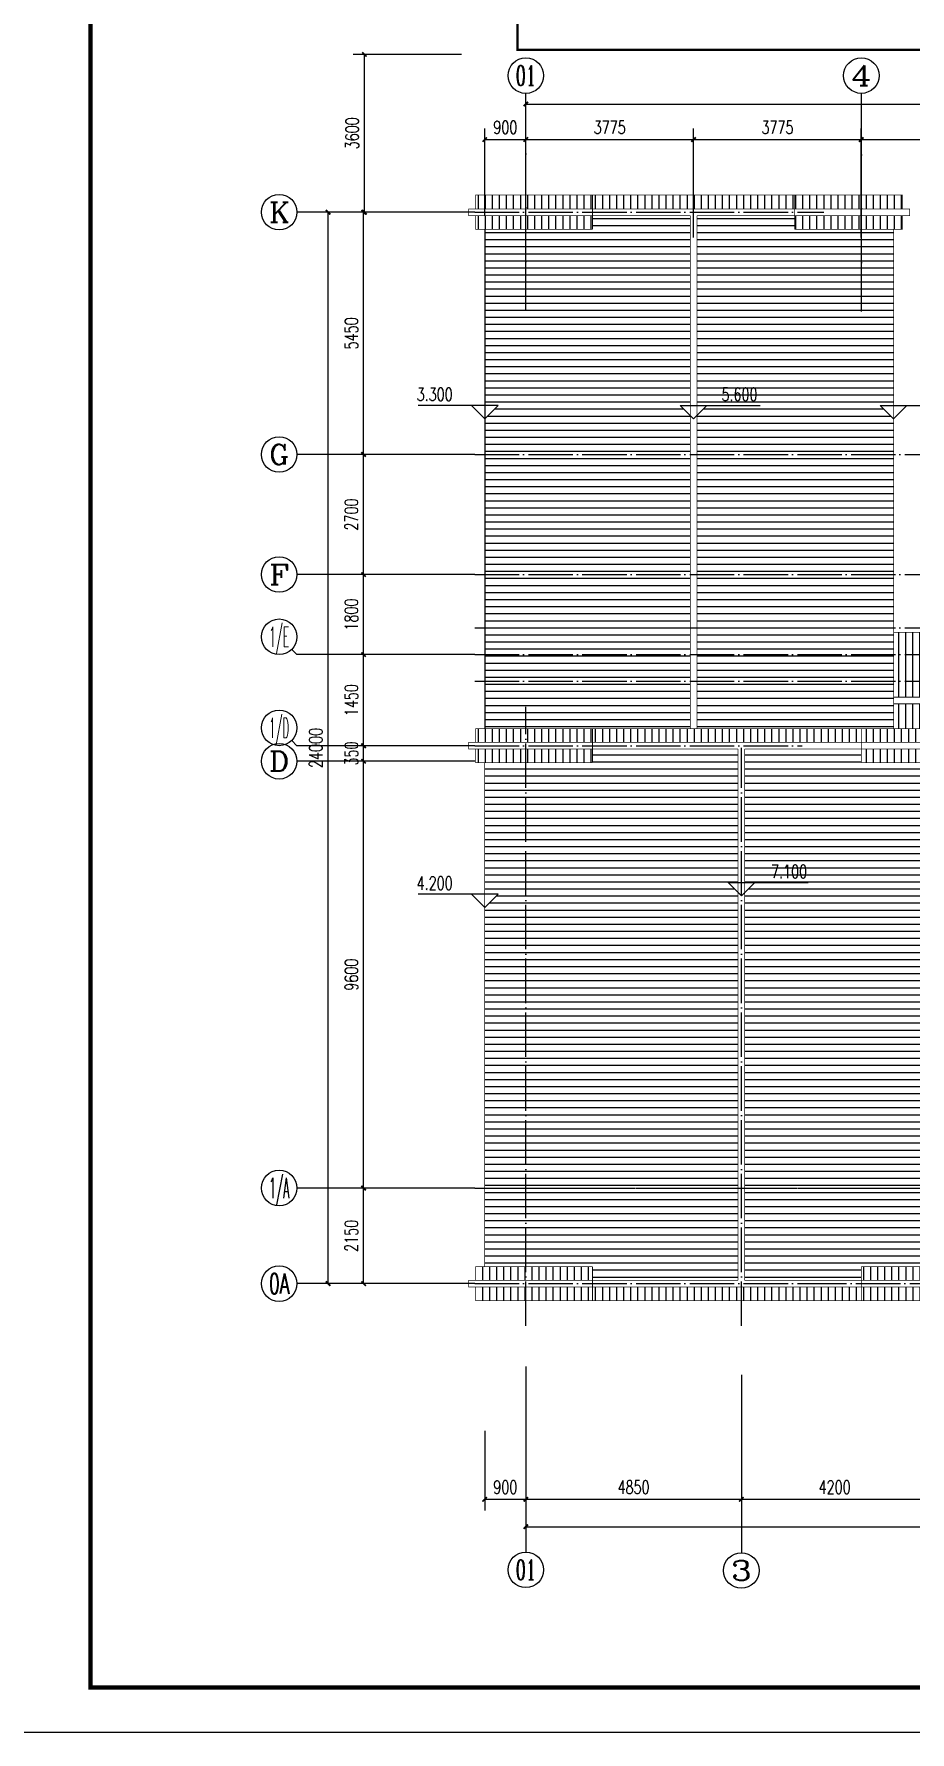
# Model space of a CAD drawing. Extents: x 8254 to 366479, y -216343 to -120021.
# Drawn here: x 246446 to 266160, y -178891 to -140697 of the extents above; entities that cross this region are included whole.
import ezdxf
from ezdxf.enums import TextEntityAlignment as Align

# ---------------------------------------------------------------- set-up
doc = ezdxf.new("R2010")
doc.units = 0
doc.header["$LTSCALE"] = 500
doc.header["$MEASUREMENT"] = 0
doc.linetypes.add('DOTE', pattern=[2.42, 2, -0.2, 0.02, -0.2])
doc.layers.get('0').update_dxf_attribs({"linetype": 'CONTINUOUS'})
doc.layers.get('Defpoints').update_dxf_attribs({"linetype": 'CONTINUOUS'})
for name, color, linetype in [('AXIS', 3, 'CONTINUOUS'), ('AXIS_TEXT', 7, 'CONTINUOUS'), ('DIM_ELEV', 3, 'CONTINUOUS'), ('DOTE', 1, 'DOTE'), ('PUB_DIM', 3, 'CONTINUOUS'), ('PUB_TITLE', 4, 'CONTINUOUS')]:
    doc.layers.add(name, color=color, linetype=linetype)
doc.styles.add('_TCH_AXIS', font='COMPLEX', dxfattribs={"bigfont": 'GBCBIG'})
doc.styles.add('_TCH_DIM', font='SIMPLEX', dxfattribs={"bigfont": 'GBCBIG'})
doc.styles.add('_TCH_DIM_T3', font='SIMPLEX', dxfattribs={"width": 0.705882, "bigfont": 'GBCBIG'})
doc.styles.add('COMPLEX', font='COMPLEX')
doc.dimstyles.new('_TCH_ARCH&&100', dxfattribs={"dimtxt": 297.5, "dimasz": 100, "dimexe": 250, "dimexo": 300, "dimgap": 126.25, "dimtad": 1, "dimlfac": 0.001, "dimzin": 0, "dimdsep": 46, "dimtxsty": '_TCH_DIM_T3', "dimblk": 'ARCHTICK', "dimcen": 0.09, "dimclrt": 7, "dimazin": 2, "dimtfac": 1, "dimtix": 1, "dimtmove": 2, "dimatfit": 3, "dimfxl": 0, "dimtolj": 1, "dimtzin": 0, "dimarcsym": 0})
pattern_1 = [(90, (74300, -78328.64), (-158.75, 1e-14), [])]
pattern_2 = [(90, (484728.45, -78328.64), (158.75, 1e-14), [])]

# ---------------------------------------------------------------- blocks, each defined once
blk = doc.blocks.new('GRTHRTH')
h = blk.add_hatch()
h.set_pattern_fill('ANSI31', color=251, scale=100, angle=45, style=0)
h.set_pattern_definition(pattern_2)
h.paths.add_polyline_path([(257514.227, -144320.327), (259014.227, -144320.327), (259014.227, -144630.327), (257514.227, -144630.327)])
h.paths.add_polyline_path([(256389.227, -144320.327), (257514.227, -144320.327), (257514.227, -144630.327), (256389.227, -144630.327)])
h.paths.add_polyline_path([(256389.227, -144780.327), (257514.227, -144780.327), (257514.227, -145090.327), (256389.227, -145090.327)])
h.paths.add_polyline_path([(257514.227, -144780.327), (259014.227, -144780.327), (259014.227, -145090.327), (257514.227, -145090.327)])
h.paths.add_polyline_path([(263564.227, -144780.327), (265064.227, -144780.327), (265064.227, -145090.327), (263564.227, -145090.327)])
h.paths.add_polyline_path([(263564.227, -144320.327), (265064.227, -144320.327), (265064.227, -144630.327), (263564.227, -144630.327)])
h.paths.add_polyline_path([(265064.227, -144320.327), (265989.227, -144320.327), (265989.227, -144630.327), (265064.227, -144630.327)])
h.paths.add_polyline_path([(265064.227, -144780.327), (265989.227, -144780.327), (265989.227, -145090.327), (265064.227, -145090.327)])
h = blk.add_hatch()
h.set_pattern_fill('ANSI31', color=251, scale=100, angle=45, style=0)
h.set_pattern_definition(pattern_1)
h.paths.add_polyline_path([(263564.227, -144320.327), (261289.227, -144320.327), (259014.227, -144320.327), (259014.227, -144630.327), (261289.227, -144630.327), (263564.227, -144630.327)])
h = blk.add_hatch()
h.set_pattern_fill('ANSI31', color=251, scale=100, angle=135, style=0)
h.set_pattern_definition([(7e-15, (484728.45, -78328.64), (1e-14, -158.75), [])])
h.paths.add_polyline_path([(256589.227, -145090.327), (257514.227, -145090.327), (257514.227, -145655.504), (256589.227, -145655.504)])
h.paths.add_polyline_path([(257514.227, -145090.327), (259014.227, -145090.327), (259014.227, -144780.327), (261214.227, -144780.327), (261214.227, -145655.504), (257514.227, -145655.504)])
h.paths.add_polyline_path([(261364.227, -144780.327), (263564.227, -144780.327), (263564.227, -145090.327), (265064.227, -145090.327), (265064.227, -145655.504), (261364.227, -145655.504)])
h.paths.add_polyline_path([(265064.227, -145090.327), (265789.227, -145090.327), (265789.227, -145655.504), (265064.227, -145655.504)])
h.paths.add_polyline_path([(261364.227, -145655.504), (265789.227, -145655.504), (265789.227, -147455.504), (261364.227, -147455.504)])
h.paths.add_polyline_path([(256589.227, -145655.504), (261214.227, -145655.504), (261214.227, -147455.504), (256589.227, -147455.504)])
h.paths.add_polyline_path([(256589.227, -147455.504), (261214.227, -147455.504), (261214.227, -149051.188), (260987.119, -149051.188), (261214.227, -149278.295), (261214.227, -150155.504), (256589.227, -150155.504), (256589.227, -149351.188), (256889.227, -149051.188), (256589.227, -149051.188)])
h.paths.add_polyline_path([(261364.227, -147455.504), (265789.227, -147455.504), (265789.227, -149051.188), (265489.227, -149051.188), (265789.227, -149351.188), (265789.227, -150155.504), (261364.227, -150155.504), (261364.227, -149274.08), (261587.119, -149051.188), (261364.227, -149051.188)])
h.paths.add_polyline_path([(261364.227, -150155.504), (265789.227, -150155.504), (265789.227, -152855.504), (261364.227, -152855.504)])
h.paths.add_polyline_path([(256589.227, -150155.504), (261214.227, -150155.504), (261214.227, -152855.504), (256589.227, -152855.504)])
h.paths.add_polyline_path([(256589.227, -152855.504), (261214.227, -152855.504), (261214.227, -155255.504), (256589.227, -155255.504)])
h.paths.add_polyline_path([(261364.227, -152855.504), (265789.227, -152855.504), (265789.227, -155255.504), (261364.227, -155255.504)])
h.paths.add_polyline_path([(261364.227, -155255.504), (265789.227, -155255.504), (265789.227, -156320.681), (262364.227, -156320.681), (261364.227, -156320.681)])
h.paths.add_polyline_path([(257514.227, -155255.504), (261214.227, -155255.504), (261214.227, -156320.681), (257514.227, -156320.681)])
h.paths.add_polyline_path([(256589.227, -155255.504), (257514.227, -155255.504), (257514.227, -156320.681), (256589.227, -156320.681)])
h.paths.add_polyline_path([(262861.494, -149025.563), (261872.744, -149025.563), (261872.744, -148579.313), (262861.494, -148579.313)], flags=24)
h = blk.add_hatch()
h.set_pattern_fill('ANSI31', color=251, scale=100, angle=45, style=0)
h.set_pattern_definition([(90, (0, -78328.64), (-158.75, 1e-14), [])])
h.paths.add_polyline_path([(269799.227, -154355.504), (270164.05, -154355.504), (270164.05, -154155.504), (265789.227, -154155.504), (265789.227, -155255.504), (269799.227, -155255.504)])
h.paths.add_polyline_path([(269799.227, -155255.504), (265789.227, -155255.504), (265789.227, -155612.364), (269799.227, -155612.364)])
h.paths.add_polyline_path([(269799.08, -155762.364), (267940.887, -155762.364, -0.360879264), (268267.127, -156155.504), (269773.865, -156155.504, 0.027378024)])
h.paths.add_polyline_path([(269773.865, -156155.504), (268267.127, -156155.504, -1), (267467.127, -156155.504, -0.360879264), (267793.367, -155762.364), (265789.227, -155762.364), (265789.227, -156320.681), (267489.227, -156320.681), (267489.227, -156630.681), (267649.227, -156630.681), (267649.227, -156780.681), (267489.227, -156780.681), (267489.227, -157090.681), (267289.227, -157090.681), (267289.227, -157219.223), (269372.371, -157219.223), (269552.233, -157039.361, 0.063534672)])
h.paths.add_polyline_path([(268370.885, -155080.504), (268370.885, -154230.504), (268820.885, -154230.504), (268820.885, -155080.504)], flags=24)
h.paths.add_polyline_path([(268967.805, -155680.504), (268967.805, -154830.504), (269417.805, -154830.504), (269417.805, -155680.504)], flags=9)
h.paths.add_polyline_path([(269446.596, -155311.645), (269446.596, -154182.512), (268856.045, -154182.512), (268856.045, -155311.645)], flags=9)
h.paths.add_polyline_path([(268370.885, -156050.504), (268370.885, -155360.504), (268820.885, -155360.504), (268820.885, -156050.504)], flags=9)
h.paths.add_polyline_path([(269511.895, -156838.196), (269511.895, -155711.582), (268921.344, -155711.582), (268921.344, -156838.196)], flags=9)
h.paths.add_polyline_path([(268370.885, -156875.504), (268370.885, -156185.504), (268820.885, -156185.504), (268820.885, -156875.504)], flags=24)
h = blk.add_hatch()
h.set_pattern_fill('ANSI31', color=251, scale=100, angle=45, style=0)
h.set_pattern_definition(pattern_2)
h.paths.add_polyline_path([(265064.227, -156320.681), (267489.227, -156320.681), (267489.227, -156630.681), (265064.227, -156630.681)])
h.paths.add_polyline_path([(265064.227, -156780.681), (266564.227, -156780.681), (266564.227, -157090.681), (265064.227, -157090.681)])
h.paths.add_polyline_path([(266564.227, -156780.681), (267489.227, -156780.681), (267489.227, -157090.681), (266564.227, -157090.681)])
h.paths.add_polyline_path([(257514.227, -156780.681), (259014.227, -156780.681), (259014.227, -157090.681), (257514.227, -157090.681)])
h.paths.add_polyline_path([(256389.227, -156780.681), (257514.227, -156780.681), (257514.227, -157090.681), (256389.227, -157090.681)])
h.paths.add_polyline_path([(256389.227, -156320.681), (257514.227, -156320.681), (257514.227, -156630.681), (256389.227, -156630.681)])
h.paths.add_polyline_path([(257514.227, -156320.681), (259014.227, -156320.681), (259014.227, -156630.681), (257514.227, -156630.681)])
h = blk.add_hatch()
h.set_pattern_fill('ANSI31', color=251, scale=100, angle=45, style=0)
h.set_pattern_definition(pattern_1)
h.paths.add_polyline_path([(265064.227, -156320.681), (262364.227, -156320.681), (259014.227, -156320.681), (259014.227, -156630.681), (262364.227, -156630.681), (265064.227, -156630.681)])
h.paths.add_polyline_path([(265064.227, -168880.327), (262364.227, -168880.327), (262364.227, -169190.327), (265064.227, -169190.327)])
h.paths.add_polyline_path([(262364.227, -168880.327), (259014.227, -168880.327), (259014.227, -169190.327), (262364.227, -169190.327)])
h = blk.add_hatch()
h.set_pattern_fill('ANSI31', color=251, scale=100, angle=135, style=0)
h.set_pattern_definition([(180, (74300, -78328.64), (-1e-14, -158.75), [])])
h.paths.add_polyline_path([(257514.227, -157090.681), (256589.227, -157090.681), (256589.227, -160048.137), (256889.227, -160048.137), (256589.227, -160348.137), (256589.227, -166655.504), (257514.227, -166655.504)])
h.paths.add_polyline_path([(257514.227, -166655.504), (256589.227, -166655.504), (256589.227, -168420.327), (257514.227, -168420.327)])
h.paths.add_polyline_path([(262289.227, -166655.504), (257514.227, -166655.504), (257514.227, -168420.327), (259014.227, -168420.327), (259014.227, -168730.327), (262289.227, -168730.327)])
h.paths.add_polyline_path([(262289.227, -160010.116), (262064.227, -159785.116), (262289.227, -159785.116), (262289.227, -156780.681), (259014.227, -156780.681), (259014.227, -157090.681), (257514.227, -157090.681), (257514.227, -166655.504), (262289.227, -166655.504)])
h.paths.add_polyline_path([(266564.227, -166655.504), (262439.227, -166655.504), (262439.227, -168730.327), (265064.227, -168730.327), (265064.227, -168420.327), (266564.227, -168420.327)])
h.paths.add_polyline_path([(266564.227, -157090.681), (265064.227, -157090.681), (265064.227, -156780.681), (262439.227, -156780.681), (262439.227, -159785.116), (262664.227, -159785.116), (262439.227, -160010.116), (262439.227, -166655.504), (266564.227, -166655.504)])
h.paths.add_polyline_path([(267289.227, -166655.504), (266564.227, -166655.504), (266564.227, -168420.327), (267289.227, -168420.327)])
h.paths.add_polyline_path([(267289.227, -160348.137), (266989.227, -160048.137), (267289.227, -160048.137), (267289.227, -157090.681), (266564.227, -157090.681), (266564.227, -166655.504), (267289.227, -166655.504)])
h.paths.add_polyline_path([(262949.852, -159759.491), (263938.602, -159759.491), (263938.602, -159313.241), (262949.852, -159313.241)], flags=24)
h = blk.add_hatch()
h.set_pattern_fill('ANSI31', color=251, scale=100, angle=45, style=0)
h.set_pattern_definition(pattern_1)
h.paths.add_polyline_path([(259014.227, -168880.327), (257514.227, -168880.327), (257514.227, -169190.327), (259014.227, -169190.327)])
h.paths.add_polyline_path([(259014.227, -168420.327), (257514.227, -168420.327), (257514.227, -168730.327), (259014.227, -168730.327)])
h.paths.add_polyline_path([(257514.227, -168420.327), (256389.227, -168420.327), (256389.227, -168730.327), (257514.227, -168730.327)])
h.paths.add_polyline_path([(257514.227, -168880.327), (256389.227, -168880.327), (256389.227, -169190.327), (257514.227, -169190.327)])
h.paths.add_polyline_path([(266564.227, -168880.327), (265064.227, -168880.327), (265064.227, -169190.327), (266564.227, -169190.327)])
h.paths.add_polyline_path([(266564.227, -168420.327), (265064.227, -168420.327), (265064.227, -168730.327), (266564.227, -168730.327)])
h.paths.add_polyline_path([(267489.227, -168420.327), (266564.227, -168420.327), (266564.227, -168730.327), (267489.227, -168730.327)])
h.paths.add_polyline_path([(267489.227, -168880.327), (266564.227, -168880.327), (266564.227, -169190.327), (267489.227, -169190.327)])
at = {"color": 251}
blk.add_line((256589.227, -145090.327), (256589.227, -156320.681), dxfattribs=at)
for points, const_width in [([(301699.227, -138904.538), (301699.227, -141055.504), (257329.227, -141055.504), (257329.227, -138904.538)], 50), ([(259014.227, -145090.327), (256389.227, -145090.327), (256389.227, -144780.327), (256229.227, -144780.327), (256229.227, -144630.327), (256389.227, -144630.327), (256389.227, -144320.327), (261289.227, -144320.327)], 15), ([(259014.227, -145090.327), (259014.227, -144320.327)], 20), ([(263564.227, -145090.327), (265989.227, -145090.327), (265989.227, -144780.327), (266149.227, -144780.327), (266149.227, -144630.327), (265989.227, -144630.327), (265989.227, -144320.327), (261289.227, -144320.327)], 15), ([(263564.227, -145090.327), (263564.227, -144320.327)], 20), ([(256389.227, -144630.327), (261289.227, -144630.327)], 15), ([(265989.227, -144630.327), (261289.227, -144630.327)], 15), ([(256389.227, -144780.327), (261214.227, -144780.327)], 15), ([(256589.227, -156320.681), (256589.227, -145090.327)], 15), ([(261214.227, -156320.681), (261214.227, -144780.327)], 15), ([(265989.227, -144780.327), (261364.227, -144780.327)], 15), ([(261364.227, -156320.681), (261364.227, -144780.327)], 15), ([(265789.227, -156320.681), (265789.227, -145090.327)], 15), ([(270164.05, -154155.504), (265789.227, -154155.504)], 20), ([(269799.227, -155612.364), (265789.227, -155612.364)], 20), ([(269799.227, -155762.364), (265789.227, -155762.364)], 20), ([(262364.227, -156320.681), (256389.227, -156320.681), (256389.227, -156630.681), (256229.227, -156630.681), (256229.227, -156780.681), (256389.227, -156780.681), (256389.227, -157090.681), (259014.227, -157090.681)], 15), ([(259014.227, -157090.681), (259014.227, -156320.681)], 20), ([(262364.227, -156320.681), (267489.227, -156320.681), (267489.227, -156630.681), (267649.227, -156630.681), (267649.227, -156780.681), (267489.227, -156780.681), (267489.227, -157090.681), (265064.227, -157090.681)], 15), ([(265064.227, -157090.681), (265064.227, -156320.681)], 20), ([(256389.227, -156630.681), (262364.227, -156630.681)], 15), ([(256389.227, -156780.681), (262289.227, -156780.681)], 15), ([(262289.227, -156780.681), (262289.227, -168730.327)], 15), ([(267489.227, -156630.681), (262364.227, -156630.681)], 15), ([(262439.227, -156780.681), (262439.227, -168730.327)], 15), ([(267489.227, -156780.681), (262439.227, -156780.681)], 15), ([(256589.227, -168420.327), (256589.227, -157090.327)], 15), ([(262364.227, -169190.327), (256389.227, -169190.327), (256389.227, -168880.327), (256229.227, -168880.327), (256229.227, -168730.327), (256389.227, -168730.327), (256389.227, -168420.327), (259014.227, -168420.327)], 15), ([(259014.227, -168420.327), (259014.227, -169190.327)], 20), ([(262364.227, -169190.327), (267489.227, -169190.327), (267489.227, -168880.327), (267649.227, -168880.327), (267649.227, -168730.327), (267489.227, -168730.327), (267489.227, -168420.327), (265064.227, -168420.327)], 15), ([(265064.227, -168420.327), (265064.227, -169190.327)], 20), ([(256389.227, -168730.327), (262289.227, -168730.327)], 15), ([(267489.227, -168730.327), (262439.227, -168730.327)], 15), ([(256389.227, -168880.327), (262364.227, -168880.327)], 15), ([(267489.227, -168880.327), (262364.227, -168880.327)], 15)]:
    blk.add_lwpolyline(points, dxfattribs=dict(at, const_width=const_width))
at = {"layer": 'DIM_ELEV', "color": 251}
for p, q in [((256889.227, -149051.188), (255089.227, -149051.188)), ((256589.227, -149351.188), (256289.227, -149051.188)), ((256589.227, -149351.188), (256889.227, -149051.188)), ((261287.119, -149351.188), (260987.119, -149051.188)), ((260987.119, -149051.188), (262787.119, -149051.188)), ((261287.119, -149351.188), (261587.119, -149051.188)), ((265789.227, -149351.188), (265489.227, -149051.188)), ((265489.227, -149051.188), (267289.227, -149051.188)), ((265789.227, -149351.188), (266089.227, -149051.188)), ((262364.227, -160085.116), (262064.227, -159785.116)), ((262064.227, -159785.116), (263864.227, -159785.116)), ((262364.227, -160085.116), (262664.227, -159785.116)), ((256889.227, -160048.137), (255089.227, -160048.137)), ((256589.227, -160348.137), (256289.227, -160048.137)), ((256589.227, -160348.137), (256889.227, -160048.137))]:
    blk.add_line(p, q, dxfattribs=at)
at = {"layer": 'DOTE', "color": 251}
for p, q in [((257514.227, -146911.629), (257514.227, -143155.504)), ((265064.227, -146936.145), (265064.227, -143155.504)), ((256364.227, -144705.504), (264220.518, -144705.504)), ((256364.227, -150155.504), (274264.227, -150155.504)), ((256364.227, -152855.504), (287983.624, -152855.504)), ((256364.227, -154055.504), (287983.624, -154055.504)), ((256364.227, -154655.504), (267565.999, -154655.504)), ((256364.227, -155255.504), (287983.624, -155255.504)), ((257514.227, -169755.504), (257514.227, -155833.211)), ((256364.227, -156705.504), (263733.644, -156705.504)), ((262364.227, -169755.504), (262364.227, -156755.504)), ((256364.227, -166655.504), (302964.227, -166655.504)), ((256564.227, -166655.504), (302764.227, -166655.504)), ((256364.227, -168805.504), (263733.644, -168805.504)), ((263733.644, -168805.504), (302964.227, -168805.504))]:
    blk.add_line(p, q, dxfattribs=at)
at = {"layer": 'DIM_ELEV', "color": 7, "style": '_TCH_DIM', "width": 0.705882}
for s, p in [('3.300', (255059.227, -148951.088)), ('5.600', (261917.119, -148951.088)), ('4.200', (255059.227, -159948.037)), ('7.100', (263034.227, -159685.016))]:
    blk.add_text(s, height=297.5, dxfattribs=at).set_placement(p)
blk = doc.blocks.new('_ArchTick')
at = {"color": 0, "linetype": 'ByBlock', "const_width": 0.4}
blk.add_lwpolyline([(-0.5, -0.5), (0.5, 0.5)], dxfattribs=at)
blk = doc.blocks.new('*D67')
at = {"layer": 'Defpoints', "color": 0}
for p in [(256589, -171820), (257514, -171820), (257514, -173657)]:
    blk.add_point(p, dxfattribs=at)
at = {"layer": 'PUB_DIM', "color": 0, "lineweight": -2}
for p, q in [((256589, -172120), (256589, -173907)), ((257514, -172120), (257514, -173907)), ((256589, -173657), (257514, -173657))]:
    blk.add_line(p, q, dxfattribs=at)
at = {"layer": 'PUB_DIM', "color": 0, "lineweight": -2, "xscale": 100, "yscale": 100, "zscale": 100, "rotation": 180}
blk.add_blockref('_ArchTick', (256589, -173657), dxfattribs=at)
at = {"layer": 'PUB_DIM', "color": 0, "lineweight": -2, "xscale": 100, "yscale": 100, "zscale": 100}
blk.add_blockref('_ArchTick', (257514, -173657), dxfattribs=at)
at = {"layer": 'PUB_DIM', "color": 7, "insert": (257052, -173382), "char_height": 297.5, "attachment_point": 5, "style": '_TCH_DIM_T3'}
blk.add_mtext('\\A1;900', dxfattribs=at)
blk = doc.blocks.new('*D68')
at = {"layer": 'AXIS', "color": 0, "lineweight": -2}
for p, q in [((257514, -170857), (257514, -173907)), ((262364, -170857), (262364, -173907)), ((257514, -173657), (262364, -173657))]:
    blk.add_line(p, q, dxfattribs=at)
at = {"layer": 'Defpoints', "color": 0}
for p in [(257514, -170557), (262364, -170557), (262364, -173657)]:
    blk.add_point(p, dxfattribs=at)
at = {"layer": 'AXIS', "color": 0, "lineweight": -2, "xscale": 100, "yscale": 100, "zscale": 100, "rotation": 180}
blk.add_blockref('_ArchTick', (257514, -173657), dxfattribs=at)
at = {"layer": 'AXIS', "color": 0, "lineweight": -2, "xscale": 100, "yscale": 100, "zscale": 100}
blk.add_blockref('_ArchTick', (262364, -173657), dxfattribs=at)
at = {"layer": 'AXIS', "color": 7, "insert": (259939, -173382), "char_height": 297.5, "attachment_point": 5, "style": '_TCH_DIM_T3'}
blk.add_mtext('\\A1;4850', dxfattribs=at)
blk = doc.blocks.new('*D69')
at = {"layer": 'AXIS', "color": 0, "lineweight": -2}
for p, q in [((262364, -170857), (262364, -173907)), ((266564, -170857), (266564, -173907)), ((262364, -173657), (266564, -173657))]:
    blk.add_line(p, q, dxfattribs=at)
at = {"layer": 'Defpoints', "color": 0}
for p in [(262364, -170557), (266564, -170557), (266564, -173657)]:
    blk.add_point(p, dxfattribs=at)
at = {"layer": 'AXIS', "color": 0, "lineweight": -2, "xscale": 100, "yscale": 100, "zscale": 100, "rotation": 180}
blk.add_blockref('_ArchTick', (262364, -173657), dxfattribs=at)
at = {"layer": 'AXIS', "color": 0, "lineweight": -2, "xscale": 100, "yscale": 100, "zscale": 100}
blk.add_blockref('_ArchTick', (266564, -173657), dxfattribs=at)
at = {"layer": 'AXIS', "color": 7, "insert": (264464, -173382), "char_height": 297.5, "attachment_point": 5, "style": '_TCH_DIM_T3'}
blk.add_mtext('\\A1;4200', dxfattribs=at)
blk = doc.blocks.new('*D75')
at = {"layer": 'AXIS', "color": 0, "lineweight": -2}
for p, q in [((257514, -170672), (257514, -174522)), ((301514, -170672), (301514, -174522)), ((257514, -174272), (301514, -174272))]:
    blk.add_line(p, q, dxfattribs=at)
at = {"layer": 'Defpoints', "color": 0}
for p in [(257514, -170372), (301514, -170372), (301514, -174272)]:
    blk.add_point(p, dxfattribs=at)
at = {"layer": 'AXIS', "color": 0, "lineweight": -2, "xscale": 100, "yscale": 100, "zscale": 100, "rotation": 180}
blk.add_blockref('_ArchTick', (257514, -174272), dxfattribs=at)
at = {"layer": 'AXIS', "color": 0, "lineweight": -2, "xscale": 100, "yscale": 100, "zscale": 100}
blk.add_blockref('_ArchTick', (301514, -174272), dxfattribs=at)
at = {"layer": 'AXIS', "color": 7, "insert": (279514, -173997), "char_height": 297.5, "attachment_point": 5, "style": '_TCH_DIM_T3'}
blk.add_mtext('\\A1;44000', dxfattribs=at)
blk = doc.blocks.new('*D111')
at = {"layer": 'Defpoints', "color": 0}
for p in [(257514, -143072), (256589, -145090), (257514, -145090)]:
    blk.add_point(p, dxfattribs=at)
at = {"layer": 'PUB_DIM', "color": 0, "lineweight": -2}
for p, q in [((256589, -144790), (256589, -142822)), ((257514, -144790), (257514, -142822)), ((256589, -143072), (257514, -143072))]:
    blk.add_line(p, q, dxfattribs=at)
at = {"layer": 'PUB_DIM', "color": 0, "lineweight": -2, "xscale": 100, "yscale": 100, "zscale": 100, "rotation": 180}
blk.add_blockref('_ArchTick', (256589, -143072), dxfattribs=at)
at = {"layer": 'PUB_DIM', "color": 0, "lineweight": -2, "xscale": 100, "yscale": 100, "zscale": 100}
blk.add_blockref('_ArchTick', (257514, -143072), dxfattribs=at)
at = {"layer": 'PUB_DIM', "color": 7, "insert": (257052, -142797), "char_height": 297.5, "attachment_point": 5, "style": '_TCH_DIM_T3'}
blk.add_mtext('\\A1;900', dxfattribs=at)
blk = doc.blocks.new('*D113')
at = {"layer": 'Defpoints', "color": 0}
for p in [(253065, -144706), (255322, -144706), (255322, -168806)]:
    blk.add_point(p, dxfattribs=at)
at = {"layer": 'PUB_DIM', "color": 0, "lineweight": -2}
for p, q in [((255022, -144706), (252815, -144706)), ((253065, -168806), (253065, -144706)), ((255022, -168806), (252815, -168806))]:
    blk.add_line(p, q, dxfattribs=at)
at = {"layer": 'PUB_DIM', "color": 0, "lineweight": -2, "xscale": 100, "yscale": 100, "zscale": 100}
for p, rotation in [((253065, -144706), 90), ((253065, -168806), 270)]:
    blk.add_blockref('_ArchTick', p, dxfattribs=dict(at, rotation=rotation))
at = {"layer": 'PUB_DIM', "color": 7, "insert": (252790, -156756), "char_height": 297.5, "attachment_point": 5, "rotation": 90, "style": '_TCH_DIM_T3'}
blk.add_mtext('\\A1;24000', dxfattribs=at)
blk = doc.blocks.new('*D114')
at = {"layer": 'Defpoints', "color": 0}
for p in [(253883, -141156), (256364, -141156), (256364, -144706)]:
    blk.add_point(p, dxfattribs=at)
at = {"layer": 'PUB_DIM', "color": 0, "lineweight": -2}
for p, q in [((256064, -141156), (253633, -141156)), ((253883, -144706), (253883, -141156)), ((256064, -144706), (253633, -144706))]:
    blk.add_line(p, q, dxfattribs=at)
at = {"layer": 'PUB_DIM', "color": 0, "lineweight": -2, "xscale": 100, "yscale": 100, "zscale": 100}
for p, rotation in [((253883, -141156), 90), ((253883, -144706), 270)]:
    blk.add_blockref('_ArchTick', p, dxfattribs=dict(at, rotation=rotation))
at = {"layer": 'PUB_DIM', "color": 7, "insert": (253608, -142931), "char_height": 297.5, "attachment_point": 5, "rotation": 90, "style": '_TCH_DIM_T3'}
blk.add_mtext('\\A1;3600', dxfattribs=at)
blk = doc.blocks.new('*D115')
at = {"layer": 'AXIS', "color": 0, "lineweight": -2}
for p, q in [((257514, -145272), (257514, -142822)), ((261290, -145272), (261290, -142822)), ((257514, -143072), (261290, -143072))]:
    blk.add_line(p, q, dxfattribs=at)
at = {"layer": 'Defpoints', "color": 0}
for p in [(261290, -143072), (257514, -145572), (261290, -145572)]:
    blk.add_point(p, dxfattribs=at)
at = {"layer": 'AXIS', "color": 0, "lineweight": -2, "xscale": 100, "yscale": 100, "zscale": 100, "rotation": 180}
blk.add_blockref('_ArchTick', (257514, -143072), dxfattribs=at)
at = {"layer": 'AXIS', "color": 0, "lineweight": -2, "xscale": 100, "yscale": 100, "zscale": 100}
blk.add_blockref('_ArchTick', (261290, -143072), dxfattribs=at)
at = {"layer": 'AXIS', "color": 7, "insert": (259402, -142797), "char_height": 297.5, "attachment_point": 5, "style": '_TCH_DIM_T3'}
blk.add_mtext('\\A1;3775', dxfattribs=at)
blk = doc.blocks.new('*D116')
at = {"layer": 'AXIS', "color": 0, "lineweight": -2}
for p, q in [((261290, -145272), (261290, -142822)), ((265064, -145272), (265064, -142822)), ((261290, -143072), (265064, -143072))]:
    blk.add_line(p, q, dxfattribs=at)
at = {"layer": 'Defpoints', "color": 0}
for p in [(265064, -143072), (261290, -145572), (265064, -145572)]:
    blk.add_point(p, dxfattribs=at)
at = {"layer": 'AXIS', "color": 0, "lineweight": -2, "xscale": 100, "yscale": 100, "zscale": 100, "rotation": 180}
blk.add_blockref('_ArchTick', (261290, -143072), dxfattribs=at)
at = {"layer": 'AXIS', "color": 0, "lineweight": -2, "xscale": 100, "yscale": 100, "zscale": 100}
blk.add_blockref('_ArchTick', (265064, -143072), dxfattribs=at)
at = {"layer": 'AXIS', "color": 7, "insert": (263177, -142797), "char_height": 297.5, "attachment_point": 5, "style": '_TCH_DIM_T3'}
blk.add_mtext('\\A1;3775', dxfattribs=at)
blk = doc.blocks.new('*D117')
at = {"layer": 'AXIS', "color": 0, "lineweight": -2}
for p, q in [((265064, -145272), (265064, -142822)), ((270549, -145272), (270549, -142822)), ((265064, -143072), (270549, -143072))]:
    blk.add_line(p, q, dxfattribs=at)
at = {"layer": 'Defpoints', "color": 0}
for p in [(270549, -143072), (265064, -145572), (270549, -145572)]:
    blk.add_point(p, dxfattribs=at)
at = {"layer": 'AXIS', "color": 0, "lineweight": -2, "xscale": 100, "yscale": 100, "zscale": 100, "rotation": 180}
blk.add_blockref('_ArchTick', (265064, -143072), dxfattribs=at)
at = {"layer": 'AXIS', "color": 0, "lineweight": -2, "xscale": 100, "yscale": 100, "zscale": 100}
blk.add_blockref('_ArchTick', (270549, -143072), dxfattribs=at)
at = {"layer": 'AXIS', "color": 7, "insert": (267807, -142797), "char_height": 297.5, "attachment_point": 5, "style": '_TCH_DIM_T3'}
blk.add_mtext('\\A1;5600', dxfattribs=at)
blk = doc.blocks.new('*D126')
at = {"layer": 'AXIS', "color": 0, "lineweight": -2}
for p, q in [((257514, -145272), (257514, -142022)), ((301514, -145272), (301514, -142022)), ((257514, -142272), (301514, -142272))]:
    blk.add_line(p, q, dxfattribs=at)
at = {"layer": 'Defpoints', "color": 0}
for p in [(301514, -142272), (257514, -145572), (301514, -145572)]:
    blk.add_point(p, dxfattribs=at)
at = {"layer": 'AXIS', "color": 0, "lineweight": -2, "xscale": 100, "yscale": 100, "zscale": 100, "rotation": 180}
blk.add_blockref('_ArchTick', (257514, -142272), dxfattribs=at)
at = {"layer": 'AXIS', "color": 0, "lineweight": -2, "xscale": 100, "yscale": 100, "zscale": 100}
blk.add_blockref('_ArchTick', (301514, -142272), dxfattribs=at)
at = {"layer": 'AXIS', "color": 7, "insert": (279514, -141997), "char_height": 297.5, "attachment_point": 5, "style": '_TCH_DIM_T3'}
blk.add_mtext('\\A1;44000', dxfattribs=at)
blk = doc.blocks.new('*D127')
at = {"layer": 'AXIS', "color": 0, "lineweight": -2}
for p, q in [((256064, -166656), (253614, -166656)), ((253864, -168806), (253864, -166656)), ((256064, -168806), (253614, -168806))]:
    blk.add_line(p, q, dxfattribs=at)
at = {"layer": 'Defpoints', "color": 0}
for p in [(253864, -166656), (256364, -166656), (256364, -168806)]:
    blk.add_point(p, dxfattribs=at)
at = {"layer": 'AXIS', "color": 0, "lineweight": -2, "xscale": 100, "yscale": 100, "zscale": 100}
for p, rotation in [((253864, -166656), 90), ((253864, -168806), 270)]:
    blk.add_blockref('_ArchTick', p, dxfattribs=dict(at, rotation=rotation))
at = {"layer": 'AXIS', "color": 7, "insert": (253589, -167731), "char_height": 297.5, "attachment_point": 5, "rotation": 90, "style": '_TCH_DIM_T3'}
blk.add_mtext('\\A1;2150', dxfattribs=at)
blk = doc.blocks.new('*D128')
at = {"layer": 'AXIS', "color": 0, "lineweight": -2}
for p, q in [((256064, -157056), (253614, -157056)), ((253864, -166656), (253864, -157056)), ((256064, -166656), (253614, -166656))]:
    blk.add_line(p, q, dxfattribs=at)
at = {"layer": 'Defpoints', "color": 0}
for p in [(253864, -157056), (256364, -157056), (256364, -166656)]:
    blk.add_point(p, dxfattribs=at)
at = {"layer": 'AXIS', "color": 0, "lineweight": -2, "xscale": 100, "yscale": 100, "zscale": 100}
for p, rotation in [((253864, -157056), 90), ((253864, -166656), 270)]:
    blk.add_blockref('_ArchTick', p, dxfattribs=dict(at, rotation=rotation))
at = {"layer": 'AXIS', "color": 7, "insert": (253589, -161856), "char_height": 297.5, "attachment_point": 5, "rotation": 90, "style": '_TCH_DIM_T3'}
blk.add_mtext('\\A1;9600', dxfattribs=at)
blk = doc.blocks.new('*D129')
at = {"layer": 'AXIS', "color": 0, "lineweight": -2}
for p, q in [((256064, -156706), (253614, -156706)), ((253864, -157056), (253864, -156706)), ((256064, -157056), (253614, -157056))]:
    blk.add_line(p, q, dxfattribs=at)
at = {"layer": 'Defpoints', "color": 0}
for p in [(253864, -156706), (256364, -156706), (256364, -157056)]:
    blk.add_point(p, dxfattribs=at)
at = {"layer": 'AXIS', "color": 0, "lineweight": -2, "xscale": 100, "yscale": 100, "zscale": 100}
for p, rotation in [((253864, -156706), 90), ((253864, -157056), 270)]:
    blk.add_blockref('_ArchTick', p, dxfattribs=dict(at, rotation=rotation))
at = {"layer": 'AXIS', "color": 7, "insert": (253589, -156881), "char_height": 297.5, "attachment_point": 5, "rotation": 90, "style": '_TCH_DIM_T3'}
blk.add_mtext('\\A1;350', dxfattribs=at)
blk = doc.blocks.new('*D130')
at = {"layer": 'AXIS', "color": 0, "lineweight": -2}
for p, q in [((256064, -154656), (253614, -154656)), ((253864, -156706), (253864, -154656)), ((256064, -156706), (253614, -156706))]:
    blk.add_line(p, q, dxfattribs=at)
at = {"layer": 'Defpoints', "color": 0}
for p in [(253864, -154656), (256364, -154656), (256364, -156706)]:
    blk.add_point(p, dxfattribs=at)
at = {"layer": 'AXIS', "color": 0, "lineweight": -2, "xscale": 100, "yscale": 100, "zscale": 100}
for p, rotation in [((253864, -154656), 90), ((253864, -156706), 270)]:
    blk.add_blockref('_ArchTick', p, dxfattribs=dict(at, rotation=rotation))
at = {"layer": 'AXIS', "color": 7, "insert": (253589, -155681), "char_height": 297.5, "attachment_point": 5, "rotation": 90, "style": '_TCH_DIM_T3'}
blk.add_mtext('\\A1;1450', dxfattribs=at)
blk = doc.blocks.new('*D131')
at = {"layer": 'AXIS', "color": 0, "lineweight": -2}
for p, q in [((256064, -152856), (253614, -152856)), ((253864, -154656), (253864, -152856)), ((256064, -154656), (253614, -154656))]:
    blk.add_line(p, q, dxfattribs=at)
at = {"layer": 'Defpoints', "color": 0}
for p in [(253864, -152856), (256364, -152856), (256364, -154656)]:
    blk.add_point(p, dxfattribs=at)
at = {"layer": 'AXIS', "color": 0, "lineweight": -2, "xscale": 100, "yscale": 100, "zscale": 100}
for p, rotation in [((253864, -152856), 90), ((253864, -154656), 270)]:
    blk.add_blockref('_ArchTick', p, dxfattribs=dict(at, rotation=rotation))
at = {"layer": 'AXIS', "color": 7, "insert": (253589, -153756), "char_height": 297.5, "attachment_point": 5, "rotation": 90, "style": '_TCH_DIM_T3'}
blk.add_mtext('\\A1;1800', dxfattribs=at)
blk = doc.blocks.new('*D132')
at = {"layer": 'AXIS', "color": 0, "lineweight": -2}
for p, q in [((256064, -150156), (253614, -150156)), ((253864, -152856), (253864, -150156)), ((256064, -152856), (253614, -152856))]:
    blk.add_line(p, q, dxfattribs=at)
at = {"layer": 'Defpoints', "color": 0}
for p in [(253864, -150156), (256364, -150156), (256364, -152856)]:
    blk.add_point(p, dxfattribs=at)
at = {"layer": 'AXIS', "color": 0, "lineweight": -2, "xscale": 100, "yscale": 100, "zscale": 100}
for p, rotation in [((253864, -150156), 90), ((253864, -152856), 270)]:
    blk.add_blockref('_ArchTick', p, dxfattribs=dict(at, rotation=rotation))
at = {"layer": 'AXIS', "color": 7, "insert": (253589, -151506), "char_height": 297.5, "attachment_point": 5, "rotation": 90, "style": '_TCH_DIM_T3'}
blk.add_mtext('\\A1;2700', dxfattribs=at)
blk = doc.blocks.new('*D133')
at = {"layer": 'AXIS', "color": 0, "lineweight": -2}
for p, q in [((256064, -144706), (253614, -144706)), ((253864, -150156), (253864, -144706)), ((256064, -150156), (253614, -150156))]:
    blk.add_line(p, q, dxfattribs=at)
at = {"layer": 'Defpoints', "color": 0}
for p in [(253864, -144706), (256364, -144706), (256364, -150156)]:
    blk.add_point(p, dxfattribs=at)
at = {"layer": 'AXIS', "color": 0, "lineweight": -2, "xscale": 100, "yscale": 100, "zscale": 100}
for p, rotation in [((253864, -144706), 90), ((253864, -150156), 270)]:
    blk.add_blockref('_ArchTick', p, dxfattribs=dict(at, rotation=rotation))
at = {"layer": 'AXIS', "color": 7, "insert": (253589, -147431), "char_height": 297.5, "attachment_point": 5, "rotation": 90, "style": '_TCH_DIM_T3'}
blk.add_mtext('\\A1;5450', dxfattribs=at)
blk = doc.blocks.new('_AXISO')
blk.add_circle((0, 0), 0.5)
at = {"layer": 'AXIS_TEXT', "style": 'COMPLEX', "width": 1.041667}
blk.add_attdef('A', text='', height=0.56, dxfattribs=at).set_placement((-0.25, -0.28), (0.25, -0.28), align=Align.FIT)

msp = doc.modelspace()

# ---------------------------------------------------------------- linework, layer by layer
at = {"layer": 'AXIS'}
for p, q in [((257514.227, -146033.154), (257514.227, -142033.154)), ((265064.227, -146033.154), (265064.227, -142033.154)), ((256364.227, -144705.504), (252364.227, -144705.504)), ((256364.227, -150155.504), (252364.227, -150155.504)), ((256364.227, -152855.504), (252364.227, -152855.504)), ((252247.07, -154538.347), (252364.227, -154655.504)), ((256364.227, -154655.504), (252364.227, -154655.504)), ((252247.07, -156588.347), (252364.227, -156705.504)), ((256364.227, -156705.504), (252364.227, -156705.504)), ((256364.227, -157055.504), (252364.227, -157055.504)), ((256364.227, -166655.504), (252364.227, -166655.504)), ((256364.227, -168805.504), (252364.227, -168805.504)), ((257514.227, -170842.871), (257514.227, -174842.871)), ((262364.227, -170857.301), (262364.227, -174857.301))]:
    msp.add_line(p, q, dxfattribs=at)
at = {"layer": 'PUB_TITLE'}
msp.add_lwpolyline([(245221.08, -178891.405), (319521.08, -178891.405), (319521.08, -136891.405), (245221.08, -136891.405)], close=True, dxfattribs=at)
at = {"layer": 'PUB_TITLE', "const_width": 100}
msp.add_lwpolyline([(247721.08, -177891.405), (318521.08, -177891.405), (318521.08, -137891.405), (247721.08, -137891.405)], close=True, dxfattribs=at)

# ---------------------------------------------------------------- block references
msp.add_blockref('GRTHRTH', (0, 0))
at = {"layer": 'AXIS'}
ref = msp.add_blockref('_AXISO', (257514.227, -141633.154), dxfattribs=dict(at, xscale=800, yscale=800, zscale=800))
ref.add_attrib('A', '01', dxfattribs={"layer": 'AXIS_TEXT', "height": 452.5483, "style": '_TCH_AXIS', "width": 0.724138}).set_placement((257287.953, -141859.428), (257740.501, -141859.428), align=Align.FIT)
ref = msp.add_blockref('_AXISO', (265064.227, -141633.154), dxfattribs=dict(at, xscale=800, yscale=800, zscale=800))
ref.add_attrib('A', '4', dxfattribs={"layer": 'AXIS_TEXT', "height": 452.548, "style": '_TCH_AXIS', "width": 1.3125}).set_placement((264837.953, -141859.428), (265290.501, -141859.428), align=Align.FIT)
ref = msp.add_blockref('_AXISO', (251964.227, -144705.504), dxfattribs=dict(at, xscale=800, yscale=800, zscale=800))
ref.add_attrib('A', 'K', dxfattribs={"layer": 'AXIS_TEXT', "height": 452.548, "style": '_TCH_AXIS', "width": 1.105263}).set_placement((251737.953, -144931.778), (252190.501, -144931.778), align=Align.FIT)
ref = msp.add_blockref('_AXISO', (251964.227, -150155.504), dxfattribs=dict(at, xscale=800, yscale=800, zscale=800))
ref.add_attrib('A', 'G', dxfattribs={"layer": 'AXIS_TEXT', "height": 452.548, "style": '_TCH_AXIS', "width": 1.166667}).set_placement((251737.953, -150381.778), (252190.501, -150381.778), align=Align.FIT)
ref = msp.add_blockref('_AXISO', (251964.227, -152855.504), dxfattribs=dict(at, xscale=800, yscale=800, zscale=800))
ref.add_attrib('A', 'F', dxfattribs={"layer": 'AXIS_TEXT', "height": 452.548, "style": '_TCH_AXIS', "width": 1.3125}).set_placement((251737.953, -153081.778), (252190.501, -153081.778), align=Align.FIT)
ref = msp.add_blockref('_AXISO', (251964.227, -154255.504), dxfattribs=dict(at, xscale=800, yscale=800, zscale=800))
ref.add_attrib('A', '1/E', dxfattribs={"layer": 'AXIS_TEXT', "height": 452.5483, "style": '_TCH_AXIS', "width": 0.396226}).set_placement((251737.953, -154481.778), (252190.501, -154481.778), align=Align.FIT)
ref = msp.add_blockref('_AXISO', (251964.227, -156305.504), dxfattribs=dict(at, xscale=800, yscale=800, zscale=800))
ref.add_attrib('A', '1/D', dxfattribs={"layer": 'AXIS_TEXT', "height": 452.5483, "style": '_TCH_AXIS', "width": 0.388889}).set_placement((251737.953, -156531.778), (252190.501, -156531.778), align=Align.FIT)
ref = msp.add_blockref('_AXISO', (251964.227, -157055.504), dxfattribs=dict(at, xscale=800, yscale=800, zscale=800))
ref.add_attrib('A', 'D', dxfattribs={"layer": 'AXIS_TEXT', "height": 452.548, "style": '_TCH_AXIS', "width": 1.235294}).set_placement((251737.953, -157281.778), (252190.501, -157281.778), align=Align.FIT)
ref = msp.add_blockref('_AXISO', (251964.227, -166655.504), dxfattribs=dict(at, xscale=800, yscale=800, zscale=800))
ref.add_attrib('A', '1/A', dxfattribs={"layer": 'AXIS_TEXT', "height": 452.5483, "style": '_TCH_AXIS', "width": 0.381818}).set_placement((251737.953, -166881.778), (252190.501, -166881.778), align=Align.FIT)
ref = msp.add_blockref('_AXISO', (251964.227, -168805.504), dxfattribs=dict(at, xscale=800, yscale=800, zscale=800))
ref.add_attrib('A', '0A', dxfattribs={"layer": 'AXIS_TEXT', "height": 452.5483, "style": '_TCH_AXIS', "width": 0.552632}).set_placement((251737.953, -169031.778), (252190.501, -169031.778), align=Align.FIT)
ref = msp.add_blockref('_AXISO', (257514.227, -175242.871), dxfattribs=dict(at, xscale=800, yscale=800, zscale=800))
ref.add_attrib('A', '01', dxfattribs={"layer": 'AXIS_TEXT', "height": 452.5483, "style": '_TCH_AXIS', "width": 0.724138}).set_placement((257287.953, -175469.145), (257740.501, -175469.145), align=Align.FIT)
ref = msp.add_blockref('_AXISO', (262364.227, -175257.301), dxfattribs=dict(at, xscale=800, yscale=800, zscale=800))
ref.add_attrib('A', '3', dxfattribs={"layer": 'AXIS_TEXT', "height": 452.548, "style": '_TCH_AXIS', "width": 1.5}).set_placement((262137.953, -175483.575), (262590.501, -175483.575), align=Align.FIT)

# ---------------------------------------------------------------- dimensions: what is measured, and where the dimension line sits
for p1, p2, distance, text, picture, middle in [((257514.227, -145571.862), (301514.227, -145571.862), 3300, '44000', '*D126', (279514.227, -141996.862)), ((257514.227, -145571.862), (261289.557, -145571.862), 2500, '3775', '*D115', (259401.892, -142796.862)), ((261289.557, -145571.862), (265064.227, -145571.862), 2500, '3775', '*D116', (263176.892, -142796.862)), ((265064.227, -145571.862), (270549.227, -145571.862), 2500, '5600', '*D117', (267806.727, -142796.862)), ((256364.227, -150155.504), (256364.227, -144705.504), 2500, '5450', '*D133', (253589.227, -147430.504)), ((256364.227, -152855.504), (256364.227, -150155.504), 2500, '2700', '*D132', (253589.227, -151505.504)), ((256364.227, -154655.504), (256364.227, -152855.504), 2500, '1800', '*D131', (253589.227, -153755.504)), ((256364.227, -156705.504), (256364.227, -154655.504), 2500, '1450', '*D130', (253589.227, -155680.504)), ((256364.227, -166655.504), (256364.227, -157055.504), 2500, '9600', '*D128', (253589.227, -161855.504)), ((256364.227, -168805.504), (256364.227, -166655.504), 2500, '2150', '*D127', (253589.227, -167730.504)), ((257514.227, -170371.787), (301514.227, -170371.787), -3900, '44000', '*D75', (279514.227, -173996.787)), ((257514.227, -170557.301), (262364.227, -170557.301), -3100, '4850', '*D68', (259939.227, -173382.301)), ((262364.227, -170557.301), (266564.227, -170557.301), -3100, '4200', '*D69', (264464.227, -173382.301))]:
    dim = msp.add_aligned_dim(p1=p1, p2=p2, distance=distance, text=text, dimstyle='_TCH_ARCH&&100', override={"dimpost": 'M'}, dxfattribs=at)
    dim.commit()
    dim.dimension.update_dxf_attribs({"geometry": picture, "text_midpoint": middle})
dim = msp.add_linear_dim(base=(253864.227, -156705.504), p1=(256364.227, -157055.504), p2=(256364.227, -156705.504), angle=90, text='350', dimstyle='_TCH_ARCH&&100', override={"dimpost": 'M'}, dxfattribs=at)
dim.commit()
dim.dimension.update_dxf_attribs({"geometry": '*D129', "text_midpoint": (253589.333, -156880.504), "dimtype": 129})
at = {"layer": 'PUB_DIM'}
for p1, p2, distance, text, picture, middle in [((256364.227, -144705.504), (256364.227, -141155.504), 2481.62, '3600', '*D114', (253607.607, -142930.504)), ((256589.227, -145090.327), (257514.227, -145090.327), 2018.465, '900', '*D111', (257051.727, -142796.862)), ((255321.83, -168805.504), (255321.83, -144705.504), 2257.123, '24000', '*D113', (252789.707, -156755.504)), ((256589.227, -171820.368), (257514.227, -171820.368), -1836.933, '900', '*D67', (257051.727, -173382.301))]:
    dim = msp.add_aligned_dim(p1=p1, p2=p2, distance=distance, text=text, dimstyle='_TCH_ARCH&&100', override={"dimpost": 'M'}, dxfattribs=at)
    dim.commit()
    dim.dimension.update_dxf_attribs({"geometry": picture, "text_midpoint": middle})

doc.saveas('drawing.dxf')
